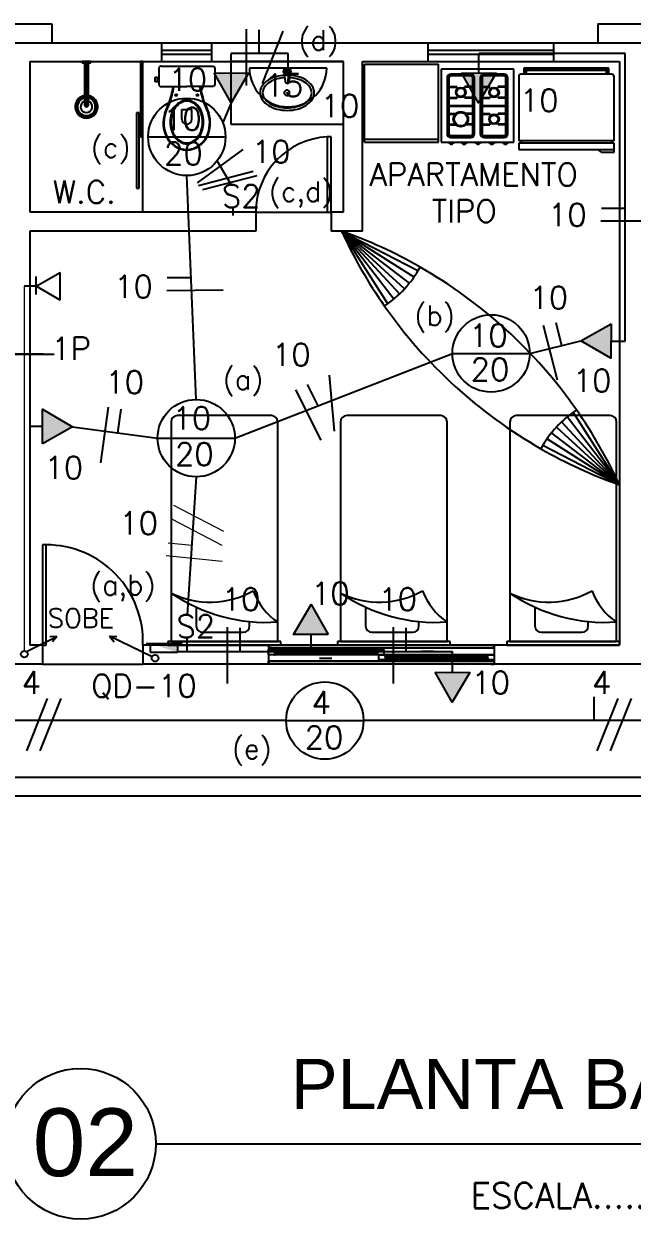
# Model space of a CAD drawing. Extents: x 1.6 to 100.8, y -3.3 to 55.9.
# Drawn here: x 39.86 to 44.71, y 25.48 to 35 of the extents above; entities that cross this region are included whole.
import ezdxf

# ---------------------------------------------------------------- set-up
doc = ezdxf.new("R2010")
doc.units = 0
doc.header["$MEASUREMENT"] = 0
doc.linetypes.add('HIDDEN', pattern=[0.375, 0.25, -0.125])
doc.layers.get('0').update_dxf_attribs({"linetype": 'CONTINUOUS'})
for name, color, linetype in [('2-MATERIAIS', 2, 'CONTINUOUS'), ('FIACAO', 6, 'CONTINUOUS'), ('QUADROS', 30, 'CONTINUOUS'), ('Texto', 2, 'CONTINUOUS'), ('Tub_Eletr_parede', 3, 'CONTINUOUS'), ('Tub_Tel_piso', 230, 'HIDDEN')]:
    doc.layers.add(name, color=color, linetype=linetype)
doc.styles.add('ARIAL', font='arial.ttf')
doc.styles.add('ROMANS', font='romans.shx')
doc.styles.add('TXT_TEXTO', font='ROMANS.shx')

# ---------------------------------------------------------------- blocks, each defined once
blk = doc.blocks.new('QF')
at = {"layer": 'QUADROS'}
for p, q in [((-0.05, -0.15), (-0.05, 0.15)), ((-0.05, 0.15), (0.05, 0.15)), ((0.05, 0.2), (0.05, -0.2)), ((0.05, -0.15), (-0.05, -0.15))]:
    blk.add_line(p, q, dxfattribs=at)
blk.add_solid([(-0.05, -0.15), (0.05, 0.15), (0.05, -0.15)], dxfattribs=at)

msp = doc.modelspace()

# ---------------------------------------------------------------- linework, layer by layer
at = {"color": 8}
for p, q in [((39.5831, 35.0042), (40.0831, 35.0042)), ((40.0831, 35.0042), (40.0831, 34.8542)), ((44.4331, 35.0042), (44.9331, 35.0042)), ((44.4331, 35.0042), (44.4331, 34.8542)), ((38.7081, 34.8542), (40.9581, 34.8542)), ((40.9581, 34.7042), (40.9581, 34.8542)), ((40.9581, 34.8542), (41.3581, 34.8542)), ((41.3581, 34.8542), (43.0831, 34.8542)), ((41.3581, 34.7042), (41.3581, 34.8542)), ((43.0831, 34.8542), (44.0831, 34.8542)), ((43.0831, 34.7042), (43.0831, 34.8542)), ((44.0831, 34.8542), (45.2831, 34.8542)), ((44.0831, 34.7042), (44.0831, 34.8542)), ((40.9581, 34.7942), (41.3581, 34.7942)), ((40.9581, 34.7642), (41.3581, 34.7642)), ((43.0831, 34.7942), (44.0831, 34.7942)), ((43.0831, 34.7642), (44.0831, 34.7642)), ((39.9081, 34.7042), (40.9581, 34.7042)), ((39.9081, 34.7042), (39.9081, 33.5042)), ((40.3931, 34.7042), (40.3231, 34.7042)), ((40.3231, 34.7042), (40.3231, 34.6942)), ((40.3231, 34.6942), (40.3931, 34.6942)), ((40.3245, 34.6942), (40.3245, 34.7042)), ((40.3271, 34.6942), (40.3271, 34.7042)), ((40.3315, 34.6942), (40.3315, 34.7042)), ((40.3385, 34.6942), (40.3385, 34.7042)), ((40.3431, 34.6942), (40.3431, 34.3592)), ((40.3438, 34.6942), (40.3438, 34.3545)), ((40.3454, 34.6942), (40.3454, 34.3512)), ((40.3485, 34.6942), (40.3485, 34.3476)), ((40.3495, 34.6942), (40.3495, 34.7042)), ((40.3537, 34.6942), (40.3537, 34.3448)), ((40.3625, 34.6942), (40.3625, 34.3448)), ((40.3667, 34.6942), (40.3667, 34.7042)), ((40.3677, 34.6942), (40.3677, 34.3476)), ((40.3708, 34.6942), (40.3708, 34.3512)), ((40.3724, 34.6942), (40.3724, 34.3545)), ((40.3731, 34.6942), (40.3731, 34.3592)), ((40.3777, 34.6942), (40.3777, 34.7042)), ((40.3847, 34.6942), (40.3847, 34.7042)), ((40.3891, 34.6942), (40.3891, 34.7042)), ((40.3917, 34.6942), (40.3917, 34.7042)), ((40.3931, 34.6942), (40.3931, 34.7042)), ((40.8081, 34.7042), (40.7881, 34.7042)), ((40.7881, 34.7042), (40.7881, 34.1042)), ((40.8081, 33.5042), (40.8081, 34.7042)), ((40.8081, 34.1042), (40.8081, 34.7042)), ((40.9401, 34.6627), (40.9358, 34.6562)), ((40.9466, 34.667), (40.9401, 34.6627)), ((40.9544, 34.6684), (40.9466, 34.667)), ((40.9544, 34.6684), (41.3618, 34.6684)), ((40.9544, 34.6684), (40.9544, 34.6684)), ((40.9581, 34.7042), (41.3581, 34.7042)), ((41.3581, 34.7042), (42.4081, 34.7042)), ((41.3618, 34.6684), (41.3618, 34.6684)), ((41.3618, 34.6684), (41.3696, 34.667)), ((41.3696, 34.667), (41.3754, 34.6627)), ((41.3754, 34.6627), (41.3796, 34.6562)), ((42.4081, 34.7042), (41.5081, 34.7042)), ((41.5081, 34.7042), (41.5081, 34.2042)), ((42.4081, 33.5042), (42.4081, 34.7042)), ((42.4081, 34.2042), (42.4081, 34.7042)), ((42.5581, 34.7042), (43.0831, 34.7042)), ((42.5581, 33.3542), (42.5581, 34.7042)), ((42.5749, 34.6834), (43.1649, 34.6834)), ((42.5749, 34.0622), (42.5749, 34.6834)), ((43.0831, 34.7042), (44.0831, 34.7042)), ((43.1649, 34.0622), (43.1649, 34.6834)), ((44.0831, 34.7042), (44.6081, 34.7042)), ((44.6081, 34.7042), (44.6081, 30.0542)), ((40.9065, 34.561), (40.9065, 34.5789)), ((40.9065, 34.5789), (40.9215, 34.5789)), ((40.9215, 34.5789), (40.9215, 34.5761)), ((40.9215, 34.5761), (40.9215, 34.546)), ((40.9215, 34.5761), (40.9344, 34.5761)), ((40.9358, 34.6562), (40.9344, 34.6484)), ((40.9344, 34.6484), (40.9344, 34.5245)), ((41.3796, 34.6562), (41.3811, 34.6484)), ((41.3811, 34.6484), (41.3811, 34.5245)), ((41.9328, 34.6081), (41.9425, 34.5415)), ((41.9738, 34.5416), (41.9821, 34.6062)), ((43.1845, 34.6424, 0.4), (43.1845, 34.0624, 0.4)), ((43.7645, 34.6424, 0.4), (43.1845, 34.6424, 0.4)), ((43.232, 34.5742, 0.4), (43.232, 34.1292, 0.4)), ((43.242, 34.5742, 0.4), (43.242, 34.1292, 0.4)), ((43.247, 34.5742, 0.4), (43.247, 34.1292, 0.4)), ((43.422, 34.6042, 0.4), (43.262, 34.6042, 0.4)), ((43.422, 34.5942, 0.4), (43.262, 34.5942, 0.4)), ((43.422, 34.5892, 0.4), (43.262, 34.5892, 0.4)), ((43.437, 34.1292, 0.4), (43.437, 34.5742, 0.4)), ((43.442, 34.1292, 0.4), (43.442, 34.5742, 0.4)), ((43.452, 34.1292, 0.4), (43.452, 34.5742, 0.4)), ((43.497, 34.5742, 0.4), (43.497, 34.1292, 0.4)), ((43.507, 34.5742, 0.4), (43.507, 34.1292, 0.4)), ((43.512, 34.5742, 0.4), (43.512, 34.1292, 0.4)), ((43.687, 34.6042, 0.4), (43.527, 34.6042, 0.4)), ((43.687, 34.5942, 0.4), (43.527, 34.5942, 0.4)), ((43.687, 34.5892, 0.4), (43.527, 34.5892, 0.4)), ((43.702, 34.1292, 0.4), (43.702, 34.5742, 0.4)), ((43.707, 34.1292, 0.4), (43.707, 34.5742, 0.4)), ((43.717, 34.1292, 0.4), (43.717, 34.5742, 0.4)), ((43.7645, 34.0624, 0.4), (43.7645, 34.6424, 0.4)), ((43.804, 34.5835), (43.804, 34.0735)), ((44.544, 34.6035), (43.824, 34.6035)), ((44.5229, 34.6524, -0.1), (43.8451, 34.6524, -0.1)), ((43.8451, 34.6524, -0.1), (43.8451, 34.6035, -0.1)), ((44.514, 34.6435, -0.1), (43.854, 34.6435, -0.1)), ((43.854, 34.6435, -0.1), (43.854, 34.6035, -0.1)), ((44.5039, 34.6334, -0.1), (43.8641, 34.6334, -0.1)), ((43.8641, 34.6334, -0.1), (43.8641, 34.6035, -0.1)), ((44.5039, 34.6035, -0.1), (44.5039, 34.6334, -0.1)), ((44.514, 34.6035, -0.1), (44.514, 34.6435, -0.1)), ((44.5229, 34.6035, -0.1), (44.5229, 34.6524, -0.1)), ((44.564, 34.0735), (44.564, 34.5835)), ((40.9065, 34.5431), (40.9065, 34.561)), ((40.9215, 34.5431), (40.9065, 34.5431)), ((40.9215, 34.5431), (40.9215, 34.546)), ((40.9215, 34.546), (40.9344, 34.546)), ((40.9344, 34.5245), (40.9344, 34.5245)), ((40.9344, 34.5245), (40.9358, 34.5167)), ((40.9358, 34.5167), (40.9401, 34.5102)), ((40.9401, 34.5102), (40.9466, 34.5059)), ((40.9466, 34.5059), (40.9544, 34.5045)), ((40.9544, 34.5045), (41.1577, 34.5045)), ((41.0554, 34.5038), (41.0556, 34.5045)), ((41.0554, 34.5038), (41.0554, 34.5038)), ((41.3618, 34.5045), (41.1577, 34.5045)), ((41.2601, 34.5038), (41.2599, 34.5045)), ((41.2601, 34.5038), (41.2601, 34.5038)), ((41.3696, 34.5059), (41.3618, 34.5045)), ((41.3754, 34.5102), (41.3696, 34.5059)), ((41.3796, 34.5167), (41.3754, 34.5102)), ((41.3811, 34.5245), (41.3796, 34.5167)), ((41.3811, 34.5245), (41.3811, 34.5245)), ((41.9504, 34.5342), (41.9658, 34.5342)), ((43.247, 34.5042, 0.4), (43.3097, 34.5042, 0.4)), ((43.247, 34.4992, 0.4), (43.3097, 34.4992, 0.4)), ((43.3097, 34.4992, 0.4), (43.3097, 34.5042, 0.4)), ((43.3744, 34.4992, 0.4), (43.3744, 34.5042, 0.4)), ((43.437, 34.5042, 0.4), (43.3744, 34.5042, 0.4)), ((43.437, 34.4992, 0.4), (43.3744, 34.4992, 0.4)), ((43.512, 34.5042, 0.4), (43.5747, 34.5042, 0.4)), ((43.512, 34.4992, 0.4), (43.5747, 34.4992, 0.4)), ((43.5747, 34.4992, 0.4), (43.5747, 34.5042, 0.4)), ((43.6394, 34.4992, 0.4), (43.6394, 34.5042, 0.4)), ((43.702, 34.5042, 0.4), (43.6394, 34.5042, 0.4)), ((43.702, 34.4992, 0.4), (43.6394, 34.4992, 0.4)), ((43.247, 34.4177, 0.4), (43.3097, 34.4177, 0.4)), ((43.247, 34.4127, 0.4), (43.3097, 34.4127, 0.4)), ((43.3097, 34.4177, 0.4), (43.3097, 34.4127, 0.4)), ((43.437, 34.4177, 0.4), (43.3744, 34.4177, 0.4)), ((43.3744, 34.4177, 0.4), (43.3744, 34.4127, 0.4)), ((43.437, 34.4127, 0.4), (43.3744, 34.4127, 0.4)), ((43.512, 34.4177, 0.4), (43.5747, 34.4177, 0.4)), ((43.512, 34.4127, 0.4), (43.5747, 34.4127, 0.4)), ((43.5747, 34.4177, 0.4), (43.5747, 34.4127, 0.4)), ((43.6394, 34.4177, 0.4), (43.6394, 34.4127, 0.4)), ((43.702, 34.4177, 0.4), (43.6394, 34.4177, 0.4)), ((43.702, 34.4127, 0.4), (43.6394, 34.4127, 0.4)), ((40.7781, 34.2954), (40.7581, 34.2954)), ((40.7581, 34.2954), (40.7581, 33.6954)), ((40.7781, 33.6954), (40.7781, 34.2954)), ((41.1177, 34.2461), (41.1177, 34.3234)), ((41.1177, 34.3234), (41.1585, 34.3234)), ((41.1985, 34.3234), (41.1577, 34.3234)), ((41.1985, 34.2461), (41.1985, 34.3234)), ((43.247, 34.3542, 0.4), (43.437, 34.3542, 0.4)), ((43.247, 34.3492, 0.4), (43.437, 34.3492, 0.4)), ((43.247, 34.2906, 0.4), (43.3097, 34.2906, 0.4)), ((43.247, 34.2856, 0.4), (43.3097, 34.2856, 0.4)), ((43.3097, 34.2856, 0.4), (43.3097, 34.2906, 0.4)), ((43.3744, 34.2856, 0.4), (43.3744, 34.2906, 0.4)), ((43.437, 34.2906, 0.4), (43.3744, 34.2906, 0.4)), ((43.437, 34.2856, 0.4), (43.3744, 34.2856, 0.4)), ((43.512, 34.3542, 0.4), (43.702, 34.3542, 0.4)), ((43.512, 34.3492, 0.4), (43.702, 34.3492, 0.4)), ((43.512, 34.2906, 0.4), (43.5747, 34.2906, 0.4)), ((43.512, 34.2856, 0.4), (43.5747, 34.2856, 0.4)), ((43.5747, 34.2856, 0.4), (43.5747, 34.2906, 0.4)), ((43.6394, 34.2856, 0.4), (43.6394, 34.2906, 0.4)), ((43.702, 34.2906, 0.4), (43.6394, 34.2906, 0.4)), ((43.702, 34.2856, 0.4), (43.6394, 34.2856, 0.4)), ((41.5081, 34.2042), (42.4081, 34.2042)), ((43.247, 34.2042, 0.4), (43.3097, 34.2042, 0.4)), ((43.247, 34.1992, 0.4), (43.3097, 34.1992, 0.4)), ((43.3097, 34.2042, 0.4), (43.3097, 34.1992, 0.4)), ((43.437, 34.2042, 0.4), (43.3744, 34.2042, 0.4)), ((43.3744, 34.2042, 0.4), (43.3744, 34.1992, 0.4)), ((43.437, 34.1992, 0.4), (43.3744, 34.1992, 0.4)), ((43.512, 34.2042, 0.4), (43.5747, 34.2042, 0.4)), ((43.512, 34.1992, 0.4), (43.5747, 34.1992, 0.4)), ((43.5747, 34.2042, 0.4), (43.5747, 34.1992, 0.4)), ((43.6394, 34.2042, 0.4), (43.6394, 34.1992, 0.4)), ((43.702, 34.2042, 0.4), (43.6394, 34.2042, 0.4)), ((43.702, 34.1992, 0.4), (43.6394, 34.1992, 0.4)), ((40.7881, 34.1042), (40.8081, 34.1042)), ((42.3081, 34.1042), (42.2781, 34.1042)), ((42.2781, 34.1042), (42.2781, 33.5042)), ((42.3081, 33.5042), (42.3081, 34.1042)), ((43.262, 34.1142, 0.4), (43.422, 34.1142, 0.4)), ((43.262, 34.1092, 0.4), (43.422, 34.1092, 0.4)), ((43.262, 34.0992, 0.4), (43.422, 34.0992, 0.4)), ((43.527, 34.1142, 0.4), (43.687, 34.1142, 0.4)), ((43.527, 34.1092, 0.4), (43.687, 34.1092, 0.4)), ((43.527, 34.0992, 0.4), (43.687, 34.0992, 0.4)), ((42.5749, 34.0859), (43.1649, 34.0859)), ((42.5749, 34.0622), (43.1649, 34.0622)), ((43.1845, 34.0624, 0.4), (43.7645, 34.0624, 0.4)), ((43.2394, 34.0583, 0.4), (43.2932, 34.0583, 0.4)), ((43.2497, 34.0561, 0.4), (43.2587, 34.0472, 0.4)), ((43.2828, 34.0561, 0.4), (43.2497, 34.0561, 0.4)), ((43.2587, 34.0472, 0.4), (43.2742, 34.0472, 0.4)), ((43.2742, 34.0472, 0.4), (43.2828, 34.0561, 0.4)), ((43.3421, 34.0583, 0.4), (43.396, 34.0583, 0.4)), ((43.3525, 34.0561, 0.4), (43.3615, 34.0472, 0.4)), ((43.3856, 34.0561, 0.4), (43.3525, 34.0561, 0.4)), ((43.3615, 34.0472, 0.4), (43.3769, 34.0472, 0.4)), ((43.3769, 34.0472, 0.4), (43.3856, 34.0561, 0.4)), ((43.4521, 34.0583, 0.4), (43.506, 34.0583, 0.4)), ((43.4625, 34.0561, 0.4), (43.4715, 34.0472, 0.4)), ((43.4956, 34.0561, 0.4), (43.4625, 34.0561, 0.4)), ((43.4715, 34.0472, 0.4), (43.4869, 34.0472, 0.4)), ((43.4869, 34.0472, 0.4), (43.4956, 34.0561, 0.4)), ((43.5621, 34.0583, 0.4), (43.616, 34.0583, 0.4)), ((43.5725, 34.0561, 0.4), (43.5815, 34.0472, 0.4)), ((43.6056, 34.0561, 0.4), (43.5725, 34.0561, 0.4)), ((43.5815, 34.0472, 0.4), (43.5969, 34.0472, 0.4)), ((43.5969, 34.0472, 0.4), (43.6056, 34.0561, 0.4)), ((43.6721, 34.0583, 0.4), (43.726, 34.0583, 0.4)), ((43.6825, 34.0561, 0.4), (43.6915, 34.0472, 0.4)), ((43.7156, 34.0561, 0.4), (43.6825, 34.0561, 0.4)), ((43.6915, 34.0472, 0.4), (43.7069, 34.0472, 0.4)), ((43.7069, 34.0472, 0.4), (43.7156, 34.0561, 0.4)), ((44.564, 34.0735), (43.804, 34.0735)), ((44.564, 34.0535), (43.804, 34.0535)), ((43.804, 34.0535), (43.804, 34.0035)), ((43.804, 34.0035), (44.564, 34.0035)), ((43.824, 34.0735), (43.824, 34.0535)), ((44.464, 33.9835), (44.434, 34.0035)), ((44.544, 34.0735), (44.544, 34.0535)), ((44.564, 33.9835), (44.564, 34.0535)), ((44.464, 33.9835), (44.564, 33.9835)), ((40.7581, 33.6954), (40.7781, 33.6954)), ((41.7081, 33.5042), (39.9081, 33.5042)), ((41.7081, 33.5042), (42.3081, 33.5042)), ((41.7081, 33.5042), (41.7081, 33.3542)), ((42.2781, 33.5042), (42.3081, 33.5042)), ((42.3081, 33.5042), (42.3081, 33.3542)), ((42.4081, 33.5042), (42.3081, 33.5042)), ((41.7081, 33.3542), (39.9081, 33.3542)), ((39.9081, 33.3542), (39.9081, 30.0542)), ((42.5581, 33.3542), (42.3081, 33.3542)), ((42.8944, 32.8947), (42.3908, 33.3542)), ((42.933, 32.94), (42.3908, 33.3542)), ((42.3908, 33.3542), (42.8525, 32.8526)), ((42.8085, 32.8124), (42.3908, 33.3542)), ((42.3908, 33.3542), (42.968, 32.9883)), ((42.7613, 32.7755), (42.3908, 33.3542)), ((42.3908, 33.3542), (43.0006, 33.0384)), ((44.6071, 31.3322), (44.2369, 31.9106)), ((41.0331, 31.8342), (41.0331, 30.0842)), ((41.8331, 31.8842), (41.0831, 31.8842)), ((41.8831, 30.0842), (41.8831, 31.8342)), ((42.3831, 31.8342), (42.3831, 30.0842)), ((43.1831, 31.8842), (42.4331, 31.8842)), ((43.2331, 30.0842), (43.2331, 31.8342)), ((43.7331, 31.8342), (43.7331, 30.0842)), ((44.5331, 31.8842), (43.7831, 31.8842)), ((44.145, 31.8343), (44.6071, 31.3322)), ((44.6071, 31.3322), (44.1899, 31.8735)), ((44.5831, 30.0842), (44.5831, 31.8342)), ((44.6071, 31.3322), (44.0654, 31.746)), ((44.1035, 31.7917), (44.6071, 31.3322)), ((43.9969, 31.6482), (44.6071, 31.3322)), ((44.0293, 31.6985), (44.6071, 31.3322)), ((40.0381, 30.8542), (40.0081, 30.8542)), ((40.0081, 30.8542), (40.0081, 30.0542)), ((40.0381, 30.0542), (40.0381, 30.8542)), ((41.233, 30.3512), (41.233, 30.2081)), ((42.583, 30.3512), (42.583, 30.2081)), ((43.933, 30.3512), (43.933, 30.2081)), ((41.6579, 30.2081), (41.6579, 30.2435)), ((43.0079, 30.2081), (43.0079, 30.2435)), ((44.3579, 30.2081), (44.3579, 30.2435)), ((41.283, 30.1581), (41.6079, 30.1581)), ((42.633, 30.1581), (42.9579, 30.1581)), ((43.983, 30.1581), (44.3079, 30.1581)), ((40.0081, 30.0542), (39.9081, 30.0542)), ((40.0081, 30.0542), (40.0081, 29.9042)), ((40.0081, 30.0542), (40.0381, 30.0542)), ((41.8081, 30.0542), (40.8081, 30.0542)), ((40.8081, 30.0542), (40.8081, 29.9042)), ((41.9081, 30.0842), (41.0081, 30.0842)), ((41.0081, 30.0842), (41.0081, 30.0542)), ((41.0081, 30.0542), (41.9081, 30.0542)), ((41.0331, 30.0842), (41.8831, 30.0842)), ((41.8081, 30.0542), (41.8081, 29.9042)), ((41.8311, 30.0542), (41.8081, 30.0542)), ((41.8081, 30.0542), (41.8081, 30.0312)), ((41.8081, 30.0312), (41.8111, 30.0312)), ((41.8081, 30.0192), (42.7281, 30.0192)), ((41.8081, 29.9792), (41.8081, 30.0192)), ((41.8081, 30.0192), (41.8581, 30.0192)), ((43.6081, 30.0542), (41.8111, 30.0542)), ((43.6051, 30.0512), (41.8111, 30.0512)), ((41.8111, 30.0312), (41.8111, 30.0512)), ((41.8111, 30.0512), (41.8311, 30.0512)), ((43.6051, 30.0312), (41.8111, 30.0312)), ((41.8311, 30.0512), (41.8311, 30.0542)), ((41.8581, 30.0192), (41.8611, 30.0192)), ((41.8581, 30.0042), (41.8581, 30.0192)), ((41.8581, 30.0192), (41.8581, 29.9792)), ((41.8811, 30.0042), (41.8581, 30.0042)), ((41.8581, 30.0042), (41.8581, 29.9942)), ((42.6781, 30.0042), (41.8581, 30.0042)), ((41.8811, 29.9942), (41.8581, 29.9942)), ((41.8581, 29.9942), (41.8581, 29.9792)), ((41.8581, 29.9942), (42.6781, 29.9942)), ((41.8611, 30.0192), (41.8611, 30.0072)), ((41.8611, 30.0072), (41.8811, 30.0072)), ((41.8811, 30.0072), (41.8811, 30.0042)), ((41.8811, 29.9912), (41.8811, 29.9942)), ((41.9081, 30.0542), (41.9081, 30.0842)), ((43.2581, 30.0842), (42.3581, 30.0842)), ((42.3581, 30.0842), (42.3581, 30.0542)), ((42.3581, 30.0542), (43.2581, 30.0542)), ((42.3831, 30.0842), (43.2331, 30.0842)), ((42.6751, 30.0072), (42.6551, 30.0072)), ((42.6551, 30.0072), (42.6551, 30.0042)), ((42.6551, 30.0042), (42.6781, 30.0042)), ((42.6551, 29.9912), (42.6551, 29.9942)), ((42.6551, 29.9942), (42.6781, 29.9942)), ((42.6781, 30.0192), (42.6751, 30.0192)), ((42.6751, 30.0192), (42.6751, 30.0072)), ((42.6781, 30.0042), (42.6781, 30.0192)), ((42.6781, 29.9792), (42.6781, 30.0192)), ((42.6781, 30.0192), (42.7281, 30.0192)), ((42.6781, 29.9942), (42.6781, 30.0042)), ((42.6781, 29.9942), (42.6781, 29.9792)), ((42.7281, 30.0192), (42.7281, 29.9792)), ((43.0777, 30.005), (43.0277, 30.005)), ((43.1277, 30.005), (43.0777, 30.005)), ((43.2581, 30.0542), (43.2581, 30.0842)), ((43.5851, 30.0512), (43.5851, 30.0542)), ((43.5851, 30.0542), (43.6081, 30.0542)), ((43.6051, 30.0512), (43.5851, 30.0512)), ((43.6051, 30.0312), (43.6051, 30.0512)), ((43.6081, 30.0312), (43.6051, 30.0312)), ((44.6081, 30.0542), (43.6081, 30.0542)), ((43.6081, 30.0542), (43.6081, 29.9042)), ((43.6081, 30.0542), (43.6081, 30.0312)), ((44.6081, 30.0842), (43.7081, 30.0842)), ((43.7081, 30.0842), (43.7081, 30.0542)), ((43.7081, 30.0542), (44.6081, 30.0542)), ((43.7331, 30.0842), (44.5831, 30.0842)), ((44.6081, 30.0542), (44.6081, 30.0842)), ((40.0081, 29.9042), (39.6581, 29.9042)), ((40.0081, 29.9042), (40.8081, 29.9042)), ((41.8081, 29.9042), (40.8081, 29.9042)), ((43.6081, 29.9792), (41.8081, 29.9792)), ((41.8581, 29.9792), (41.8081, 29.9792)), ((41.8081, 29.9272), (41.8111, 29.9272)), ((41.8081, 29.9042), (41.8081, 29.9272)), ((41.8311, 29.9042), (41.8081, 29.9042)), ((43.6051, 29.9272), (41.8111, 29.9272)), ((41.8111, 29.9272), (41.8111, 29.9072)), ((43.6051, 29.9072), (41.8111, 29.9072)), ((41.8111, 29.9072), (41.8311, 29.9072)), ((43.6051, 29.9042), (41.8111, 29.9042)), ((41.8311, 29.9072), (41.8311, 29.9042)), ((41.8581, 29.9792), (41.8611, 29.9792)), ((41.8611, 29.9792), (41.8611, 29.9912)), ((41.8611, 29.9912), (41.8811, 29.9912)), ((42.2145, 29.9523), (42.2645, 29.9523)), ((42.2645, 29.9523), (42.3145, 29.9523)), ((42.6751, 29.9912), (42.6551, 29.9912)), ((42.6751, 29.9792), (42.6751, 29.9912)), ((42.6781, 29.9792), (42.6751, 29.9792)), ((42.7281, 29.9792), (42.6781, 29.9792)), ((42.6881, 29.9392), (42.6881, 29.9792)), ((42.6881, 29.9792), (42.7381, 29.9792)), ((43.6081, 29.9392), (42.6881, 29.9392)), ((42.7381, 29.9392), (42.6881, 29.9392)), ((42.7381, 29.9792), (42.7411, 29.9792)), ((42.7381, 29.9642), (42.7381, 29.9792)), ((42.7381, 29.9792), (42.7381, 29.9392)), ((42.7381, 29.9642), (42.7381, 29.9542)), ((43.5581, 29.9642), (42.7381, 29.9642)), ((42.7611, 29.9642), (42.7381, 29.9642)), ((42.7381, 29.9542), (43.5581, 29.9542)), ((42.7611, 29.9542), (42.7381, 29.9542)), ((42.7381, 29.9542), (42.7381, 29.9392)), ((42.7381, 29.9392), (42.7411, 29.9392)), ((42.7411, 29.9792), (42.7411, 29.9672)), ((42.7411, 29.9672), (42.7611, 29.9672)), ((42.7411, 29.9392), (42.7411, 29.9512)), ((42.7411, 29.9512), (42.7611, 29.9512)), ((42.7611, 29.9672), (42.7611, 29.9642)), ((42.7611, 29.9512), (42.7611, 29.9542)), ((43.5551, 29.9672), (43.5351, 29.9672)), ((43.5351, 29.9672), (43.5351, 29.9642)), ((43.5351, 29.9642), (43.5581, 29.9642)), ((43.5351, 29.9512), (43.5351, 29.9542)), ((43.5351, 29.9542), (43.5581, 29.9542)), ((43.5551, 29.9512), (43.5351, 29.9512)), ((43.5581, 29.9792), (43.5551, 29.9792)), ((43.5551, 29.9792), (43.5551, 29.9672)), ((43.5551, 29.9392), (43.5551, 29.9512)), ((43.5581, 29.9392), (43.5551, 29.9392)), ((43.5581, 29.9642), (43.5581, 29.9792)), ((43.5581, 29.9392), (43.5581, 29.9792)), ((43.5581, 29.9792), (43.6081, 29.9792)), ((43.5581, 29.9542), (43.5581, 29.9642)), ((43.5581, 29.9542), (43.5581, 29.9392)), ((43.6081, 29.9392), (43.5581, 29.9392)), ((43.6051, 29.9072), (43.5851, 29.9072)), ((43.5851, 29.9072), (43.5851, 29.9042)), ((43.5851, 29.9042), (43.6081, 29.9042)), ((43.6081, 29.9272), (43.6051, 29.9272)), ((43.6051, 29.9272), (43.6051, 29.9072)), ((43.6081, 29.9792), (43.6081, 29.9392)), ((43.6081, 29.9042), (43.6081, 29.9272)), ((45.7581, 29.9042), (43.6081, 29.9042)), ((29.4081, 29.0042), (55.8081, 29.0042)), ((29.2581, 28.8542), (55.6581, 28.8542))]:
    msp.add_line(p, q, dxfattribs=at)
at = {"color": 21}
msp.add_line((40.9113, 26.0829), (50.6361, 26.0829), dxfattribs=at)
at = {"color": 8}
for centre, radius in [((41.9581, 34.6242), 0.03), ((41.9581, 34.6242), 0.0261), ((41.9581, 34.6242), 0.0151), ((41.9581, 34.6242), 0.00444), ((43.342, 34.4584, 0.4), 0.04), ((43.342, 34.4584, 0.4), 0.033), ((43.607, 34.4584, 0.4), 0.04), ((43.607, 34.4584, 0.4), 0.033), ((41.074, 34.4376), 0.00752), ((41.2422, 34.4376), 0.00752), ((43.342, 34.2449, 0.4), 0.06), ((43.342, 34.2449, 0.4), 0.053), ((43.607, 34.2449, 0.4), 0.04), ((43.607, 34.2449, 0.4), 0.033)]:
    msp.add_circle(centre, radius, dxfattribs=at)
at = {"color": 21}
msp.add_circle((40.3113, 26.0829), 0.6, dxfattribs=at)
at = {"color": 8}
for centre, radius, start, end in [((41.9329, 34.3552), 0.2372, 104.24882, 121.51159), ((41.9329, 34.3552), 0.2172, 104.24882, 121.51159), ((41.96, 34.2468), 0.3489, 94.15013, 104.16933), ((41.9627, 34.2337), 0.3423, 94.20481, 104.06872), ((41.932, 34.6392), 0.0151, 270, 30), ((41.932, 34.6091), 0.0151, 330, 90), ((41.9581, 34.6543), 0.0151, 210, 330), ((41.9581, 34.5941), 0.0151, 30, 150), ((41.9842, 34.6392), 0.0151, 150, 270), ((41.9842, 34.6091), 0.0151, 90, 210), ((41.9577, 34.2575), 0.318, 75.75118, 86.33479), ((41.9553, 34.2458), 0.3499, 75.83714, 85.84591), ((41.9826, 34.3552), 0.2172, 58.48841, 75.75118), ((41.9826, 34.3552), 0.2372, 58.48841, 75.75118), ((43.262, 34.5742, 0.4), 0.03, 90, 180), ((43.262, 34.5742, 0.4), 0.02, 90, 180), ((43.262, 34.5742, 0.4), 0.015, 90, 180), ((43.422, 34.5742, 0.4), 0.03, 0, 90), ((43.422, 34.5742, 0.4), 0.02, 0, 90), ((43.422, 34.5742, 0.4), 0.015, 0, 90), ((43.527, 34.5742, 0.4), 0.03, 90, 180), ((43.527, 34.5742, 0.4), 0.02, 90, 180), ((43.527, 34.5742, 0.4), 0.015, 90, 180), ((43.687, 34.5742, 0.4), 0.03, 0, 90), ((43.687, 34.5742, 0.4), 0.02, 360, 90), ((43.687, 34.5742, 0.4), 0.015, 360, 90), ((43.824, 34.5835), 0.02, 90, 180), ((44.544, 34.5835), 0.02, 0, 90), ((40.2993, 34.6349), 0.7626, 339.69088, 350.16298), ((40.2993, 34.6349), 0.7673, 339.69088, 350.16298), ((42.0161, 34.6349), 0.7673, 189.83702, 200.30912), ((42.0161, 34.6349), 0.7626, 189.83702, 200.30912), ((41.8379, 34.4556), 0.0957, 145.95593, 180), ((41.8951, 34.4169), 0.1648, 121.51159, 145.95593), ((41.8379, 34.4556), 0.0757, 145.95593, 180), ((41.8951, 34.4169), 0.1448, 121.51159, 145.95593), ((41.9561, 34.4551), 0.0218, 139.23397, 319.23397), ((41.9561, 34.4551), 0.0218, 319.23397, 139.23397), ((41.9504, 34.5422), 0.008, 185.23118, 269.96934), ((41.9658, 34.5422), 0.008, 269.96934, 355.87254), ((42.0204, 34.4169), 0.1448, 34.04407, 58.48841), ((42.0204, 34.4169), 0.1648, 34.04407, 58.48841), ((42.0776, 34.4556), 0.0757, 0, 34.04407), ((42.0776, 34.4556), 0.0957, 0, 34.04407), ((40.3581, 34.3442), 0.09, 99.59407, 80.40593), ((40.3581, 34.3442), 0.0854, 100.80692, 79.19308), ((40.3581, 34.3442), 0.0709, 102.20911, 77.79089), ((40.3581, 34.3442), 0.0469, 108.64821, 71.35179), ((41.1761, 34.259), 0.142, 118.37615, 142.51776), ((41.1757, 34.2583), 0.1345, 118.37615, 142.51776), ((41.1577, 34.293), 0.1034, 90, 118.37615), ((41.1577, 34.2916), 0.0966, 90, 118.37615), ((41.1577, 34.293), 0.1034, 61.62385, 90), ((41.1577, 34.2916), 0.0966, 61.62385, 90), ((41.1397, 34.2583), 0.1345, 37.48224, 61.62385), ((41.1394, 34.259), 0.142, 37.48224, 61.62385), ((41.8379, 34.4556), 0.0957, 180, 214.04407), ((41.8951, 34.4942), 0.1648, 214.04407, 238.48841), ((41.8379, 34.4556), 0.0757, 180, 214.04407), ((41.8951, 34.4942), 0.1448, 214.04407, 238.48841), ((42.0204, 34.4942), 0.1448, 301.51159, 325.95593), ((42.0204, 34.4942), 0.1648, 301.51159, 325.95593), ((42.0776, 34.4556), 0.0757, 325.95593, 360), ((42.0776, 34.4556), 0.0957, 325.95593, 360), ((40.3581, 34.3638), 0.0157, 197.12694, 342.87306), ((40.3581, 34.361), 0.0151, 186.75622, 353.24378), ((40.3581, 34.3745), 0.0215, 225.64197, 314.35803), ((40.3581, 34.3592), 0.015, 180, 0), ((41.2252, 34.2153), 0.2549, 162.09039, 205.44583), ((41.2215, 34.215), 0.2467, 161.86702, 205.76246), ((14.3451, 45.407), 28.863, 337.3538, 337.51832), ((15.7832, 44.8083), 27.3099, 337.35144, 337.52574), ((41.2505, 34.2224), 0.2261, 162.37842, 180), ((41.2486, 34.2224), 0.2169, 162.37842, 180), ((41.205, 34.2369), 0.1784, 142.51776, 162.37842), ((41.204, 34.2366), 0.1702, 142.51776, 162.37842), ((41.1114, 34.2366), 0.1702, 17.62158, 37.48224), ((41.1105, 34.2369), 0.1784, 17.62158, 37.48224), ((41.0669, 34.2224), 0.2169, 0, 17.62158), ((41.065, 34.2224), 0.2261, 0, 17.62158), ((66.5323, 44.8083), 27.3099, 202.47426, 202.64856), ((67.9704, 45.407), 28.863, 202.48168, 202.6462), ((41.094, 34.215), 0.2467, 334.23754, 18.13298), ((41.0902, 34.2153), 0.2549, 334.55417, 17.90961), ((41.9329, 34.5559), 0.2372, 238.48841, 255.75118), ((41.9329, 34.5559), 0.2172, 238.48841, 255.75118), ((41.9577, 34.6536), 0.338, 255.75118, 270), ((41.9577, 34.6536), 0.318, 255.75118, 270), ((41.9577, 34.6536), 0.318, 270, 284.24882), ((41.9577, 34.6536), 0.338, 270, 284.24882), ((41.9826, 34.5559), 0.2172, 284.24882, 301.51159), ((41.9826, 34.5559), 0.2372, 284.24882, 301.51159), ((41.2505, 34.2224), 0.2261, 180, 197.62158), ((41.2486, 34.2224), 0.2169, 180, 197.62158), ((41.1581, 34.2461), 0.0404, 180, 0), ((41.0669, 34.2224), 0.2169, 342.37842, 0), ((41.065, 34.2224), 0.2261, 342.37842, 0), ((41.166, 34.1883), 0.1898, 205.76246, 267.20811), ((41.166, 34.1883), 0.1851, 205.76246, 267.20811), ((41.205, 34.208), 0.1784, 197.62158, 217.48224), ((41.204, 34.2083), 0.1702, 197.62158, 217.48224), ((41.1761, 34.1859), 0.142, 217.48224, 241.62385), ((41.1757, 34.1866), 0.1345, 217.48224, 241.62385), ((41.1494, 34.1883), 0.1851, 272.79189, 334.23754), ((41.1494, 34.1883), 0.1898, 272.79189, 334.23754), ((41.1397, 34.1866), 0.1345, 298.37615, 322.51776), ((41.1394, 34.1859), 0.142, 298.37615, 322.51776), ((41.1114, 34.2083), 0.1702, 322.51776, 342.37842), ((41.1105, 34.208), 0.1784, 322.51776, 342.37842), ((42.3089, 33.5042), 0.6008, 92.9376, 180), ((43.262, 34.1292, 0.4), 0.03, 180, 270), ((43.262, 34.1292, 0.4), 0.02, 180, 270), ((43.262, 34.1292, 0.4), 0.015, 180, 270), ((43.422, 34.1292, 0.4), 0.03, 270, 0), ((43.422, 34.1292, 0.4), 0.02, 270, 360), ((43.422, 34.1292, 0.4), 0.015, 270, 360), ((43.527, 34.1292, 0.4), 0.03, 180, 270), ((43.527, 34.1292, 0.4), 0.02, 180, 270), ((43.527, 34.1292, 0.4), 0.015, 180, 270), ((43.687, 34.1292, 0.4), 0.015, 270, 0), ((43.687, 34.1292, 0.4), 0.02, 270, 0), ((43.687, 34.1292, 0.4), 0.03, 270, 0), ((41.1577, 34.1519), 0.1034, 241.62385, 270), ((41.1577, 34.1533), 0.0966, 241.62385, 270), ((41.1577, 34.1533), 0.0966, 270, 298.37615), ((41.1577, 34.1519), 0.1034, 270, 298.37615), ((41.1039, 29.718), 3.8571, 60.25838, 70.51033), ((45.894, 34.9684), 3.8571, 204.73957, 214.99153), ((42.2399, 33.4919), 0.886, 303.89891, 331.351), ((41.1039, 29.718), 3.8571, 34.99153, 60.25838), ((45.894, 34.9684), 3.8571, 214.99153, 240.25838), ((44.758, 31.1945), 0.886, 123.89891, 151.351), ((41.1039, 29.718), 3.8571, 24.73957, 34.99153), ((41.0831, 31.8342), 0.05, 90, 180), ((41.8331, 31.8342), 0.05, 360, 90), ((42.4331, 31.8342), 0.05, 90, 180), ((43.1831, 31.8342), 0.05, 360, 90), ((43.7831, 31.8342), 0.05, 90, 180), ((44.5331, 31.8342), 0.05, 360, 90), ((45.894, 34.9684), 3.8571, 240.25838, 250.51033), ((40.0381, 30.0836), 0.7706, 357.81062, 90), ((41.343, 31.092), 0.6947, 243.50878, 299.77524), ((41.7932, 31.591), 1.3543, 235.85456, 273.80423), ((42.1606, 30.6579), 0.502, 199.67399, 236.43082), ((42.693, 31.092), 0.6947, 243.50878, 299.77524), ((43.1432, 31.591), 1.3543, 235.85456, 273.80423), ((43.5106, 30.6579), 0.502, 199.67399, 236.43082), ((44.043, 31.092), 0.6947, 243.50878, 299.77524), ((44.4932, 31.591), 1.3543, 235.85456, 273.80423), ((44.8606, 30.6579), 0.502, 199.67399, 236.43082), ((41.283, 30.3512), 0.05, 172.39713, 180), ((42.633, 30.3512), 0.05, 172.39713, 180), ((43.983, 30.3512), 0.05, 172.39713, 180), ((41.283, 30.2081), 0.05, 180, 270), ((41.6079, 30.2081), 0.05, 270, 0), ((42.633, 30.2081), 0.05, 180, 270), ((42.9579, 30.2081), 0.05, 270, 0), ((43.983, 30.2081), 0.05, 180, 270), ((44.3079, 30.2081), 0.05, 270, 0)]:
    msp.add_arc(centre, radius, start, end, dxfattribs=at)
at = {"layer": '2-MATERIAIS', "color": 4}
for p, q in [((41.5127, 34.6129), (41.5127, 34.7129)), ((43.4857, 34.6129), (43.4857, 34.7129)), ((44.5382, 32.4779), (44.6382, 32.4779)), ((40.008, 31.7972), (39.908, 31.7972)), ((42.1465, 30.1402), (42.1465, 30.0402)), ((43.2761, 29.8393), (43.2761, 29.9393))]:
    msp.add_line(p, q, dxfattribs=at)
at = {"layer": '2-MATERIAIS', "linetype": 'Continuous'}
for p, q in [((42.273, 34.6517), (41.6567, 34.6517)), ((40.85, 34.1042), (41.4662, 34.1042)), ((43.275, 32.3792), (43.8912, 32.3792)), ((40.925, 31.7042), (41.5412, 31.7042)), ((41.95, 29.4542), (42.5662, 29.4542))]:
    msp.add_line(p, q, dxfattribs=at)
at = {"layer": '2-MATERIAIS', "color": 21}
for p, q in [((39.9583, 32.9161), (40.1484, 33.0239)), ((39.9583, 32.8489), (39.9583, 32.9918)), ((40.1484, 32.8043), (40.1484, 33.0239)), ((39.9583, 32.9161), (39.8629, 32.9161)), ((40.1484, 32.8043), (39.9583, 32.9161))]:
    msp.add_line(p, q, dxfattribs=at)
at = {"layer": '2-MATERIAIS', "color": 4}
for points in [[(41.3749, 34.614), (41.6506, 34.6118), (41.5109, 34.3742)], [(43.3479, 34.614), (43.6235, 34.6118), (43.4838, 34.3742)], [(44.5392, 32.6158), (44.5371, 32.3401), (44.2994, 32.4798)], [(40.007, 31.6594), (40.0091, 31.935), (40.2467, 31.7953)], [(42.2844, 30.1391), (42.0087, 30.1413), (42.1484, 30.3789)], [(43.1383, 29.8404), (43.4139, 29.8383), (43.2743, 29.6006)]]:
    msp.add_lwpolyline(points, close=True, dxfattribs=at)
at = {"layer": '2-MATERIAIS', "linetype": 'Continuous'}
for centre in [(41.1581, 34.1042), (43.5831, 32.3792), (41.2331, 31.7042), (42.2581, 29.4542)]:
    msp.add_circle(centre, 0.3081, dxfattribs=at)
msp.add_arc((41.9649, 34.6517), 0.3081, 180, 0, dxfattribs=at)
at = {"layer": '2-MATERIAIS', "color": 4}
for points in [[(41.3749, 34.614), (41.5109, 34.3742), (41.6506, 34.6118)], [(43.3479, 34.614), (43.4838, 34.3742), (43.6235, 34.6118)], [(44.5392, 32.6158), (44.2994, 32.4798), (44.5371, 32.3401)], [(40.007, 31.6594), (40.2467, 31.7953), (40.0091, 31.935)], [(42.2844, 30.1391), (42.1484, 30.3789), (42.0087, 30.1413)], [(43.1383, 29.8404), (43.2743, 29.6006), (43.4139, 29.8383)]]:
    msp.add_solid(points, dxfattribs=at)
at = {"layer": 'FIACAO'}
for p, q in [((41.6308, 34.9617), (41.6308, 34.5133)), ((41.7328, 34.9581), (41.7328, 34.7685)), ((41.9231, 34.9457), (41.758, 34.5288)), ((41.6035, 34.0029), (41.241, 33.739)), ((41.686, 33.8274), (41.2517, 33.7155)), ((41.7162, 33.795), (41.282, 33.6831)), ((44.4624, 33.5361), (44.652, 33.5361)), ((44.4588, 33.4341), (44.9072, 33.4341)), ((41.0027, 32.9828), (41.1922, 32.9846)), ((41, 32.8808), (41.4484, 32.885)), ((43.999, 32.6036), (44.1109, 32.1694)), ((44.0986, 32.6255), (44.1459, 32.442)), ((40.0126, 32.3727), (39.5642, 32.3727)), ((39.6536, 32.3727), (40.102, 32.3727)), ((42.2931, 32.2052), (42.3322, 31.7585)), ((42.0246, 32.0887), (42.2254, 31.6877)), ((42.1174, 32.1311), (42.2023, 31.9616)), ((40.5307, 31.9521), (40.4697, 31.5079)), ((40.6312, 31.9346), (40.6055, 31.7471)), ((41.4796, 30.1974), (41.4796, 29.749)), ((41.5816, 30.1938), (41.5816, 30.0042)), ((42.8017, 30.1974), (42.8017, 29.749)), ((42.9036, 30.1938), (42.9036, 30.0042)), ((40.0463, 29.6314), (39.8812, 29.2145)), ((40.1528, 29.6314), (39.9877, 29.2145)), ((44.4022, 29.6437), (44.4022, 29.4542)), ((44.5925, 29.6314), (44.4274, 29.2145)), ((44.6989, 29.6314), (44.5338, 29.2145))]:
    msp.add_line(p, q, dxfattribs=at)
at = {"layer": 'FIACAO', "lineweight": 15}
for p, q in [((41.0513, 31.17), (41.4495, 30.9637)), ((41.0401, 31.0592), (41.4382, 30.8529)), ((41.0086, 30.8711), (41.1972, 30.852)), ((40.9947, 30.77), (41.4408, 30.7248))]:
    msp.add_line(p, q, dxfattribs=at)
at = {"layer": 'Texto', "color": 4}
for p, q in [((39.8806, 30.0039), (40.1233, 30.1243)), ((40.1233, 30.1243), (40.0661, 30.1217)), ((40.1233, 30.1243), (40.0866, 30.0804)), ((40.8809, 29.9629), (40.5424, 30.1258)), ((40.5424, 30.1258), (40.5996, 30.1232)), ((40.5424, 30.1258), (40.5791, 30.0819))]:
    msp.add_line(p, q, dxfattribs=at)
for centre in [(39.8629, 29.9837), (40.905, 29.951)]:
    msp.add_circle(centre, 0.0269, dxfattribs=at)
at = {"layer": 'Tub_Eletr_parede'}
for p, q in [((41.9649, 34.7685), (41.5127, 34.7685)), ((41.5127, 34.7129), (41.5127, 34.7685)), ((41.9649, 34.6517), (41.9649, 34.7685)), ((44.652, 34.7685), (43.4857, 34.7685)), ((43.4857, 34.7129), (43.4857, 34.7685)), ((44.652, 32.4779), (44.652, 34.7685)), ((41.5109, 34.3742), (41.4439, 34.2192)), ((41.5144, 33.7197), (41.3993, 33.9125)), ((41.2331, 32.0123), (41.1581, 33.796)), ((41.5247, 33.5426), (41.5247, 33.4771)), ((43.8912, 32.3792), (44.2994, 32.4798)), ((44.6382, 32.4779), (44.652, 32.4779)), ((41.5412, 31.7042), (43.275, 32.3792)), ((40.2461, 31.7953), (40.925, 31.7042)), ((41.2331, 31.396), (41.1606, 30.2969)), ((41.1573, 30.1152), (41.1573, 30.0042)), ((41.084, 30.0042), (43.2761, 30.0042)), ((42.1465, 30.0402), (42.1465, 30.0042)), ((43.2761, 29.9393), (43.2761, 30.0042)), ((41.95, 29.4542), (37.7162, 29.4542)), ((46.8, 29.4542), (42.5662, 29.4542))]:
    msp.add_line(p, q, dxfattribs=at)
at = {"layer": 'Tub_Tel_piso', "linetype": 'Continuous', "lineweight": 15, "ltscale": 0.6}
msp.add_line((39.8629, 32.9161), (39.8629, 30.0106), dxfattribs=at)

# ---------------------------------------------------------------- block references
at = {"layer": 'QUADROS', "xscale": 0.7168000000000013, "yscale": 0.7167999999999994, "zscale": 0.7168, "rotation": 89.99999999999999}
msp.add_blockref('QF', (40.9773, 30.0324), dxfattribs=at)

# ---------------------------------------------------------------- texts
at = {"color": 8, "linetype": 'Continuous', "ltscale": 0.5, "style": 'ROMANS'}
for s, p in [('APARTAMENTO', (42.6158, 33.7145)), ('TIPO', (43.1108, 33.4229))]:
    msp.add_text(s, height=0.18, dxfattribs=at).set_placement(p)
at = {"color": 8, "style": 'ROMANS'}
msp.add_text('W.C.', height=0.18, dxfattribs=at).set_placement((40.0905, 33.5755))
at = {"color": 21}
for s, height, style, p in [('PLANTA BAIXA - 1o. PAVIMENTO', 0.4, 'ARIAL', (41.9874, 26.359)), ('02', 0.54, 'ARIAL', (39.9299, 25.825)), ('ESCALA.........................1/100', 0.2, 'ROMANS', (43.4192, 25.5712))]:
    msp.add_text(s, height=height, dxfattribs=dict(at, style=style)).set_placement(p)
at = {"layer": 'Texto', "color": 4, "style": 'TXT_TEXTO'}
for s, height, p in [('(d)', 0.16, (42.0469, 34.7947)), ('(c)', 0.16, (40.3929, 33.939)), ('S2', 0.18, (41.4374, 33.5429)), ('(c,d)', 0.16, (41.812, 33.5894)), ('(b)', 0.16, (42.9715, 32.6003)), ('(a)', 0.16, (41.4447, 32.0919)), ('(a,b)', 0.16, (40.3869, 30.4544)), ('S2', 0.18, (41.0756, 30.1156)), ('(e)', 0.16, (41.5175, 29.1502))]:
    msp.add_text(s, height=height, dxfattribs=at).set_placement(p)
at = {"layer": 'Texto', "style": 'TXT_TEXTO'}
for s, height, p in [('10', 0.18, (41.0117, 34.4707)), ('15', 0.18, (41.7778, 34.4263)), ('10', 0.18, (43.8126, 34.3052)), ('10', 0.18, (42.2241, 34.2611)), ('10', 0.18, (40.9688, 34.1573)), ('20', 0.18, (40.977, 33.8809)), ('10', 0.18, (44.0366, 33.3935)), ('10', 0.18, (40.5787, 32.8218)), ('10', 0.18, (43.8894, 32.7335)), ('10', 0.18, (43.4074, 32.4323)), ('1P', 0.18, (40.078, 32.3283)), ('10', 0.18, (41.8363, 32.2793)), ('20', 0.18, (43.4195, 32.1617)), ('10', 0.18, (40.5087, 32.06)), ('10', 0.18, (44.2344, 32.0728)), ('10', 0.18, (41.0438, 31.7741)), ('20', 0.18, (41.0637, 31.4867)), ('10', 0.18, (40.0234, 31.3791)), ('10', 0.18, (41.4356, 30.3307)), ('10', 0.18, (42.1484, 30.3768)), ('10', 0.18, (42.6849, 30.3307)), ('SOBE', 0.15, (40.0507, 30.1951)), ('4', 0.18, (39.8418, 29.6668)), ('10', 0.18, (43.4265, 29.6668)), ('4', 0.18, (44.388, 29.6668)), ('4', 0.18, (42.1527, 29.5073)), ('20', 0.18, (42.0976, 29.2295))]:
    msp.add_text(s, height=height, dxfattribs=at).set_placement(p)
at = {"layer": 'Texto', "lineweight": 15, "style": 'TXT_TEXTO'}
for p in [(41.6765, 33.8965), (40.6199, 30.9372)]:
    msp.add_text('10', height=0.18, dxfattribs=at).set_placement(p)
at = {"layer": 'Texto', "color": 30, "lineweight": 15, "style": 'TXT_TEXTO'}
msp.add_text('QD-10', height=0.18, dxfattribs=at).set_placement((40.3957, 29.6412))

doc.saveas('drawing.dxf')
